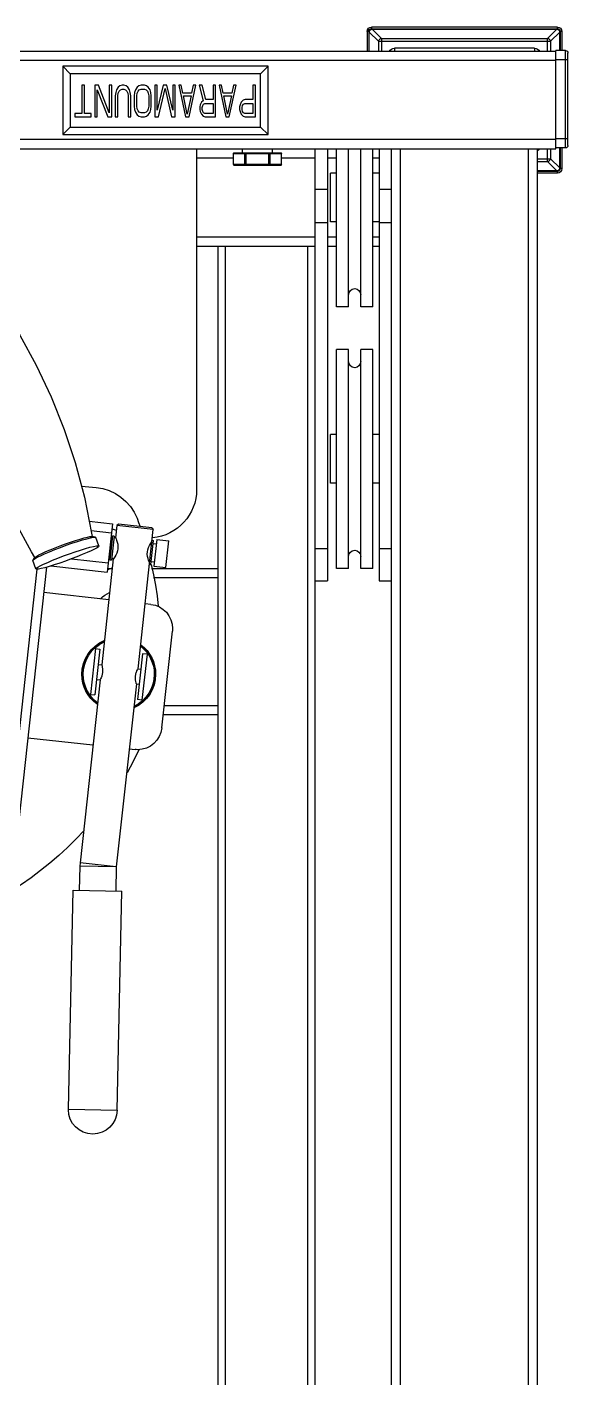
# Model space of a CAD drawing. Header units: millimetres. Extents: x 29224 to 62779, y 35576 to 54938.
# Drawn here: x 42888 to 43145, y 47737 to 48381 of the extents above; entities that cross this region are included whole.
import ezdxf

# ---------------------------------------------------------------- set-up
doc = ezdxf.new("R2010")
doc.units = ezdxf.units.MM

# ---------------------------------------------------------------- blocks, each defined once
blk = doc.blocks.new('A$C09155A46')
for points in [[(551.91, 1130.76), (552.04, 1131.44), (552.42, 1131.99), (552.97, 1132.36), (553.65, 1132.5)], [(552.59, 1130.76), (552.67, 1131.18), (552.9, 1131.51), (553.24, 1131.74), (553.65, 1131.82)], [(627.47, 1132.5), (553.65, 1132.5)], [(553.65, 1132.5), (553.65, 1131.82)], [(553.65, 1131.82), (627.47, 1131.82)], [(627.47, 1132.5), (628.15, 1132.36), (628.7, 1131.99), (629.06, 1131.44), (629.2, 1130.76)], [(627.47, 1131.82), (627.47, 1132.5)], [(627.47, 1131.82), (627.88, 1131.74), (628.21, 1131.51), (628.44, 1131.18), (628.52, 1130.76)], [(552.59, 1130.76), (551.91, 1130.76)], [(551.91, 1130.76), (551.91, 1122.84)], [(552.59, 1130.76), (552.59, 1122.84)], [(552.78, 1130.5), (552.83, 1130.86), (552.99, 1131.17), (553.24, 1131.42), (553.55, 1131.58), (553.91, 1131.64)], [(552.78, 1130.5), (556.45, 1126.82)], [(552.78, 1122.84), (552.78, 1130.5)], [(553.91, 1131.64), (627.21, 1131.64)], [(553.91, 1131.64), (557.59, 1127.96)], [(556.45, 1126.82), (556.54, 1127.16), (556.71, 1127.45), (556.96, 1127.7), (557.26, 1127.88), (557.59, 1127.96)], [(556.45, 1126.82), (624.66, 1126.82)], [(556.45, 1126.82), (556.45, 1122.84)], [(557.59, 1127.96), (623.52, 1127.96)], [(557.59, 1127.96), (557.59, 1122.84)], [(627.21, 1131.64), (623.52, 1127.96)], [(623.52, 1127.96), (623.69, 1127.93), (623.86, 1127.88), (624, 1127.8), (624.16, 1127.7), (624.29, 1127.59), (624.41, 1127.45), (624.5, 1127.31), (624.58, 1127.16), (624.63, 1126.99), (624.66, 1126.82)], [(623.52, 1122.84), (623.52, 1127.96)], [(628.34, 1130.5), (624.66, 1126.82)], [(624.66, 1126.82), (624.66, 1122.84)], [(627.21, 1131.64), (627.57, 1131.58), (627.89, 1131.42), (628.12, 1131.17), (628.28, 1130.86), (628.34, 1130.5)], [(628.34, 1123.13), (628.34, 1130.5)], [(629.2, 1130.76), (628.52, 1130.76)], [(628.52, 1130.76), (628.52, 1123.13)], [(629.2, 1130.76), (629.2, 1123.13)], [(626.79, 1122.84), (329.69, 1122.84)], [(560.68, 1122.84), (561.07, 1123.34), (561.57, 1123.73), (562.15, 1123.97), (562.78, 1124.05)], [(618.33, 1124.05), (562.78, 1124.05)], [(562.78, 1124.05), (562.78, 1122.84)], [(618.33, 1124.05), (618.96, 1123.97), (619.54, 1123.73), (620.04, 1123.34), (620.42, 1122.84)], [(618.33, 1124.05), (618.33, 1122.84)], [(626.79, 1084.19), (626.79, 1123.13)], [(630.66, 1123.13), (626.79, 1123.13)], [(630.66, 1084.48), (630.66, 1123.13)], [(630.66, 1123.13), (631.03, 1123.06), (631.34, 1122.85), (631.55, 1122.54), (631.62, 1122.16)], [(631.62, 1085.45), (631.62, 1122.16)], [(626.79, 1119.21), (329.69, 1119.21)], [(512.61, 1116.94), (431.14, 1116.94)], [(431.14, 1116.94), (431.14, 1089.78)], [(434.16, 1113.92), (431.14, 1116.94)], [(509.59, 1113.92), (512.61, 1116.94)], [(512.61, 1089.78), (512.61, 1116.94)], [(631.62, 1119.51), (626.79, 1119.51)], [(509.59, 1113.92), (434.16, 1113.92)], [(434.16, 1113.92), (434.16, 1092.79)], [(509.59, 1092.79), (509.59, 1113.92)], [(439.76, 1109.4), (438.74, 1109.4)], [(438.74, 1109.4), (438.74, 1098.17)], [(439.76, 1098.17), (439.76, 1109.4)], [(445.37, 1109.4), (443.85, 1109.4)], [(443.85, 1109.4), (443.85, 1096.84)], [(444.86, 1107.53), (449.11, 1096.84)], [(444.86, 1096.84), (444.86, 1107.53)], [(449.63, 1098.44), (445.37, 1109.4)], [(450.65, 1109.4), (449.63, 1109.4)], [(449.63, 1109.4), (449.63, 1098.44)], [(450.65, 1096.84), (450.65, 1109.4)], [(452.18, 1106.46), (452.01, 1105.12)], [(452.01, 1105.12), (452.01, 1096.84)], [(452.52, 1107.53), (452.18, 1106.46)], [(453.2, 1108.59), (452.52, 1107.53)], [(453.03, 1105.12), (453.2, 1106.19)], [(453.03, 1096.84), (453.03, 1105.12)], [(453.87, 1109.13), (453.2, 1108.59)], [(453.2, 1106.19), (453.54, 1106.99)], [(453.54, 1106.99), (454.04, 1107.53)], [(454.73, 1109.4), (453.87, 1109.13)], [(454.04, 1107.53), (454.73, 1107.79)], [(455.41, 1109.4), (454.73, 1109.4)], [(454.73, 1107.79), (455.41, 1107.79)], [(456.26, 1109.13), (455.41, 1109.4)], [(455.41, 1107.79), (456.09, 1107.53)], [(456.09, 1107.53), (456.6, 1106.99)], [(456.93, 1108.59), (456.26, 1109.13)], [(456.6, 1106.99), (456.93, 1106.19)], [(457.62, 1107.53), (456.93, 1108.59)], [(456.93, 1106.19), (457.1, 1105.12)], [(457.1, 1105.12), (457.1, 1096.84)], [(457.96, 1106.46), (457.62, 1107.53)], [(458.13, 1105.12), (457.96, 1106.46)], [(458.13, 1096.84), (458.13, 1105.12)], [(459.66, 1106.46), (459.49, 1105.12)], [(459.49, 1105.12), (459.49, 1101.11)], [(460.01, 1107.53), (459.66, 1106.46)], [(460.68, 1108.59), (460.01, 1107.53)], [(460.51, 1105.12), (460.68, 1106.19)], [(460.51, 1101.11), (460.51, 1105.12)], [(461.36, 1109.13), (460.68, 1108.59)], [(460.68, 1106.19), (461.02, 1106.99)], [(461.02, 1106.99), (461.53, 1107.53)], [(462.21, 1109.4), (461.36, 1109.13)], [(461.53, 1107.53), (462.21, 1107.79)], [(463.57, 1109.4), (462.21, 1109.4)], [(462.21, 1107.79), (463.57, 1107.79)], [(464.42, 1109.13), (463.57, 1109.4)], [(463.57, 1107.79), (464.25, 1107.53)], [(464.25, 1107.53), (464.76, 1106.99)], [(465.1, 1108.59), (464.42, 1109.13)], [(464.76, 1106.99), (465.1, 1106.19)], [(465.79, 1107.53), (465.1, 1108.59)], [(465.1, 1106.19), (465.28, 1105.12)], [(465.28, 1105.12), (465.28, 1101.11)], [(466.13, 1106.46), (465.79, 1107.53)], [(466.3, 1105.12), (466.13, 1106.46)], [(466.3, 1101.11), (466.3, 1105.12)], [(468.68, 1109.4), (467.65, 1109.4)], [(467.65, 1109.4), (467.65, 1096.84)], [(468.68, 1099.51), (468.68, 1109.4)], [(471.06, 1109.4), (468.68, 1099.51)], [(469.19, 1096.84), (471.74, 1108.06)], [(472.42, 1109.4), (471.06, 1109.4)], [(471.74, 1108.06), (474.29, 1096.84)], [(474.8, 1099.51), (472.42, 1109.4)], [(475.83, 1109.4), (474.8, 1109.4)], [(474.8, 1109.4), (474.8, 1099.51)], [(475.83, 1096.84), (475.83, 1109.4)], [(478.2, 1109.4), (477.18, 1109.4)], [(477.18, 1109.4), (479.9, 1096.84)], [(478.87, 1106.19), (478.2, 1109.4)], [(482.29, 1106.19), (478.87, 1106.19)], [(479.06, 1105.12), (482.1, 1105.12)], [(480.58, 1097.9), (479.06, 1105.12)], [(482.1, 1105.12), (480.58, 1097.9)], [(481.26, 1096.84), (483.98, 1109.4)], [(482.96, 1109.4), (482.29, 1106.19)], [(483.98, 1109.4), (482.96, 1109.4)], [(486.53, 1109.4), (485.35, 1109.4)], [(485.35, 1109.4), (486.87, 1103.25)], [(487.9, 1103.78), (486.53, 1109.4)], [(491.8, 1109.4), (490.79, 1109.4)], [(490.79, 1109.4), (490.79, 1103.78)], [(491.8, 1096.84), (491.8, 1109.4)], [(494.19, 1109.4), (493.17, 1109.4)], [(493.17, 1109.4), (495.89, 1096.84)], [(494.86, 1106.19), (494.19, 1109.4)], [(498.28, 1106.19), (494.86, 1106.19)], [(495.05, 1105.12), (498.09, 1105.12)], [(496.57, 1097.9), (495.05, 1105.12)], [(498.09, 1105.12), (496.57, 1097.9)], [(497.25, 1096.84), (499.97, 1109.4)], [(498.95, 1109.4), (498.28, 1106.19)], [(499.97, 1109.4), (498.95, 1109.4)], [(507.62, 1109.4), (506.61, 1109.4)], [(506.61, 1109.4), (506.61, 1103.78)], [(507.62, 1096.84), (507.62, 1109.4)], [(459.49, 1101.11), (459.66, 1099.78)], [(459.66, 1099.78), (460.01, 1098.71)], [(460.68, 1100.04), (460.51, 1101.11)], [(461.02, 1099.24), (460.68, 1100.04)], [(465.1, 1100.04), (464.76, 1099.24)], [(465.28, 1101.11), (465.1, 1100.04)], [(465.79, 1098.71), (466.13, 1099.78)], [(466.13, 1099.78), (466.3, 1101.11)], [(485.68, 1101.65), (485.51, 1100.85)], [(485.51, 1100.85), (485.51, 1099.78)], [(485.51, 1099.78), (485.68, 1098.97)], [(486.19, 1102.72), (485.68, 1101.65)], [(486.87, 1103.25), (486.19, 1102.72)], [(486.53, 1100.58), (486.7, 1101.38)], [(486.53, 1099.78), (486.53, 1100.58)], [(486.7, 1098.97), (486.53, 1099.78)], [(486.7, 1101.38), (487.05, 1101.92)], [(487.05, 1101.92), (487.56, 1102.18)], [(487.56, 1102.18), (490.79, 1102.18)], [(490.79, 1103.78), (487.9, 1103.78)], [(490.79, 1102.18), (490.79, 1098.17)], [(501.5, 1101.65), (501.33, 1100.85)], [(501.33, 1100.85), (501.33, 1099.78)], [(501.33, 1099.78), (501.5, 1098.97)], [(502.01, 1102.72), (501.5, 1101.65)], [(502.69, 1103.52), (502.01, 1102.72)], [(502.35, 1100.58), (502.52, 1101.38)], [(502.35, 1099.78), (502.35, 1100.58)], [(502.52, 1098.97), (502.35, 1099.78)], [(502.52, 1101.38), (502.86, 1101.92)], [(503.54, 1103.78), (502.69, 1103.52)], [(502.86, 1101.92), (503.38, 1102.18)], [(503.38, 1102.18), (506.61, 1102.18)], [(506.61, 1103.78), (503.54, 1103.78)], [(506.61, 1102.18), (506.61, 1098.17)], [(438.74, 1098.17), (436.02, 1098.17)], [(436.02, 1098.17), (436.02, 1096.84)], [(436.02, 1096.84), (442.48, 1096.84)], [(442.48, 1098.17), (439.76, 1098.17)], [(442.48, 1096.84), (442.48, 1098.17)], [(443.85, 1096.84), (444.86, 1096.84)], [(449.11, 1096.84), (450.65, 1096.84)], [(452.01, 1096.84), (453.03, 1096.84)], [(457.1, 1096.84), (458.13, 1096.84)], [(460.01, 1098.71), (460.68, 1097.64)], [(460.68, 1097.64), (461.36, 1097.1)], [(461.53, 1098.71), (461.02, 1099.24)], [(461.36, 1097.1), (462.21, 1096.84)], [(462.21, 1098.44), (461.53, 1098.71)], [(463.57, 1098.44), (462.21, 1098.44)], [(462.21, 1096.84), (463.57, 1096.84)], [(464.25, 1098.71), (463.57, 1098.44)], [(463.57, 1096.84), (464.42, 1097.1)], [(464.76, 1099.24), (464.25, 1098.71)], [(464.42, 1097.1), (465.1, 1097.64)], [(465.1, 1097.64), (465.79, 1098.71)], [(467.65, 1096.84), (469.19, 1096.84)], [(474.29, 1096.84), (475.83, 1096.84)], [(479.9, 1096.84), (481.26, 1096.84)], [(485.68, 1098.97), (486.19, 1097.9)], [(486.19, 1097.9), (486.87, 1097.1)], [(487.05, 1098.44), (486.7, 1098.97)], [(486.87, 1097.1), (487.73, 1096.84)], [(487.56, 1098.17), (487.05, 1098.44)], [(490.79, 1098.17), (487.56, 1098.17)], [(487.73, 1096.84), (491.8, 1096.84)], [(495.89, 1096.84), (497.25, 1096.84)], [(501.5, 1098.97), (502.01, 1097.9)], [(502.01, 1097.9), (502.69, 1097.1)], [(502.86, 1098.44), (502.52, 1098.97)], [(502.69, 1097.1), (503.54, 1096.84)], [(503.38, 1098.17), (502.86, 1098.44)], [(506.61, 1098.17), (503.38, 1098.17)], [(503.54, 1096.84), (507.62, 1096.84)], [(434.16, 1092.79), (431.14, 1089.78)], [(431.14, 1089.78), (512.61, 1089.78)], [(434.16, 1092.79), (509.59, 1092.79)], [(509.59, 1092.79), (512.61, 1089.78)], [(626.79, 1087.83), (329.69, 1087.83)], [(329.69, 1084.19), (626.79, 1084.19)], [(484.28, 1084.19), (484.28, 948.93)], [(502.49, 1082.55), (502.49, 1084.19)], [(514.38, 1082.55), (514.38, 1084.19)], [(531.37, 186.86), (531.37, 1084.19)], [(536.22, 1084.19), (536.22, 912.7)], [(539.73, 1021.39), (539.73, 1084.19)], [(544.56, 1021.39), (544.56, 1084.19)], [(549.39, 1021.39), (549.39, 1084.19)], [(554.23, 1021.39), (554.23, 1084.19)], [(556.74, 1084.19), (556.74, 912.7)], [(561.57, 191.19), (561.57, 1084.19)], [(565.2, 195.34), (565.2, 1084.19)], [(615.91, 196.15), (615.91, 1084.19)], [(619.54, 195.56), (619.54, 1084.19)], [(620.42, 1084.19), (620.04, 1083.69), (619.54, 1083.31)], [(623.52, 1079.08), (623.52, 1084.19)], [(624.66, 1084.19), (624.66, 1080.21)], [(631.62, 1088.11), (626.79, 1088.11)], [(630.66, 1084.48), (626.79, 1084.48)], [(628.34, 1076.54), (628.34, 1084.48)], [(628.52, 1084.48), (628.52, 1076.27)], [(629.2, 1084.48), (629.2, 1076.27)], [(631.62, 1085.45), (631.55, 1085.07), (631.34, 1084.76), (631.03, 1084.56), (630.66, 1084.48)], [(484.28, 1080.57), (498.77, 1080.57)], [(499.06, 1082.55), (498.77, 1082.26)], [(498.77, 1082.26), (498.77, 1078.01)], [(498.85, 1082.26), (499.1, 1082.55)], [(498.85, 1082.26), (518.01, 1082.26)], [(499.1, 1082.55), (517.77, 1082.55)], [(503.64, 1082.55), (503.39, 1082.26)], [(503.39, 1078.01), (503.39, 1082.26)], [(503.89, 1077.72), (503.89, 1082.55)], [(512.96, 1077.72), (512.96, 1082.55)], [(513.5, 1082.26), (513.25, 1082.55)], [(513.5, 1078.01), (513.5, 1082.26)], [(517.77, 1082.55), (518.01, 1082.26)], [(517.81, 1082.55), (518.11, 1082.26)], [(518.01, 1078.01), (518.01, 1082.26)], [(518.11, 1080.57), (531.37, 1080.57)], [(536.22, 1080.57), (539.73, 1080.57)], [(554.23, 1080.57), (556.74, 1080.57)], [(619.54, 1080.21), (624.66, 1080.21)], [(619.54, 1079.08), (623.52, 1079.08)], [(624.58, 1079.88), (624.41, 1079.58), (624.16, 1079.34), (623.86, 1079.16), (623.52, 1079.08)], [(623.52, 1079.08), (627.21, 1075.4)], [(624.58, 1079.88), (624.66, 1080.21)], [(624.66, 1080.21), (628.34, 1076.54)], [(498.77, 1078.01), (499.06, 1077.72)], [(498.85, 1078.01), (518.01, 1078.01)], [(498.85, 1078.01), (499.1, 1077.72)], [(499.1, 1077.72), (517.77, 1077.72)], [(503.64, 1077.72), (503.39, 1078.01)], [(513.5, 1078.01), (513.25, 1077.72)], [(517.77, 1077.72), (518.01, 1078.01)], [(518.07, 1077.97), (517.81, 1077.72)], [(537.42, 1055.21), (537.42, 1074.53)], [(539.73, 1074.53), (537.42, 1074.53)], [(556.74, 1074.53), (554.23, 1074.53)], [(627.21, 1075.4), (619.54, 1075.4)], [(619.54, 1075.21), (627.47, 1075.21)], [(627.47, 1074.53), (619.54, 1074.53)], [(628.34, 1076.54), (628.28, 1076.17), (628.12, 1075.86), (627.89, 1075.61), (627.57, 1075.46), (627.21, 1075.4)], [(628.52, 1076.27), (628.44, 1075.86), (628.21, 1075.52), (627.88, 1075.29), (627.47, 1075.21)], [(629.2, 1076.27), (629.06, 1075.59), (628.7, 1075.04), (628.15, 1074.67), (627.47, 1074.53)], [(627.47, 1074.53), (627.47, 1075.21)], [(629.2, 1076.27), (628.52, 1076.27)], [(531.37, 1068.15), (536.22, 1068.15)], [(556.74, 1068.15), (561.57, 1068.15)], [(531.37, 1054.94), (536.22, 1054.94)], [(539.73, 1055.21), (537.42, 1055.21)], [(556.74, 1055.21), (554.23, 1055.21)], [(556.74, 1054.94), (561.57, 1054.94)], [(484.28, 1049.17), (531.37, 1049.17)], [(536.22, 1049.17), (539.73, 1049.17)], [(554.23, 1049.17), (556.74, 1049.17)], [(484.28, 1045.55), (531.37, 1045.55)], [(492.74, 1045.55), (492.74, 195.34)], [(495.75, 195.34), (495.75, 1045.55)], [(528.37, 195.34), (528.37, 1045.55)], [(536.22, 1045.55), (539.73, 1045.55)], [(554.23, 1045.55), (556.74, 1045.55)], [(544.56, 1026.22), (544.75, 1027.17), (545.27, 1027.93), (546.04, 1028.45), (546.99, 1028.64), (547.92, 1028.45), (548.69, 1027.93), (549.2, 1027.17), (549.39, 1026.22)], [(544.56, 1021.39), (539.73, 1021.39)], [(554.23, 1021.39), (549.39, 1021.39)], [(412.79, 1012.44), (414.16, 1010.13), (420.65, 998.27)], [(539.73, 917.53), (539.73, 1004.49)], [(544.56, 1004.49), (539.73, 1004.49)], [(544.56, 917.53), (544.56, 1004.49)], [(549.39, 917.53), (549.39, 1004.49)], [(554.23, 1004.49), (549.39, 1004.49)], [(554.23, 917.53), (554.23, 1004.49)], [(420.65, 998.27), (426.61, 985.64), (431.78, 972.72)], [(549.39, 999.66), (549.2, 998.72), (548.69, 997.95), (547.92, 997.43), (546.99, 997.24), (546.04, 997.43), (545.27, 997.95), (544.75, 998.72), (544.56, 999.66)], [(431.78, 972.72), (436.14, 959.56), (439.79, 945.82), (442.62, 931.61), (442.85, 930.24)], [(537.42, 951.35), (537.42, 970.67)], [(539.73, 970.67), (537.42, 970.67)], [(556.74, 970.67), (554.23, 970.67)], [(420.12, 921.93), (418.81, 924.14), (412.31, 936), (406.36, 948.62), (401.19, 961.55)], [(438.61, 950.24), (444.37, 949.72)], [(444.37, 949.71), (447.06, 949.28), (449.63, 948.48), (452.03, 947.35), (454.25, 945.91), (456.25, 944.17), (458.01, 942.17), (459.47, 939.93), (460.63, 937.46)], [(539.73, 951.35), (537.42, 951.35)], [(556.74, 951.35), (554.23, 951.35)], [(484.28, 948.93), (484.19, 947.08), (483.93, 945.28), (483.51, 943.53), (482.94, 941.85), (482.21, 940.24), (481.35, 938.71), (480.36, 937.27), (479.24, 935.92), (478.01, 934.68), (476.66, 933.56), (475.22, 932.56), (473.68, 931.69), (472.06, 930.96), (470.36, 930.38), (468.59, 929.95), (466.75, 929.7)], [(441.67, 936.34), (450.93, 935.33)], [(450.93, 935.33), (448.83, 916.12)], [(450.71, 933.26), (451.62, 933.07), (452.49, 932.77)], [(452.68, 934.56), (452.14, 929.73)], [(453.31, 935.07), (452.68, 934.56)], [(467.08, 932.98), (452.68, 934.56)], [(466.57, 933.62), (453.31, 935.07)], [(460.63, 937.46), (461.26, 935.83), (461.86, 934.19)], [(466.57, 933.62), (467.08, 932.98)], [(419.36, 920.92), (419.43, 921.01), (419.99, 921.42), (420.96, 921.97), (422.3, 922.62), (423.95, 923.37), (425.88, 924.19), (427.99, 925.04), (430.24, 925.9), (432.55, 926.75), (434.83, 927.53), (437, 928.25), (438.99, 928.87), (440.74, 929.36), (442.18, 929.72), (443.28, 929.92), (443.97, 929.98), (444.08, 929.96)], [(420.23, 922.01), (420.31, 922.08), (420.83, 922.46), (421.7, 922.95), (422.91, 923.54), (424.41, 924.23), (426.17, 924.97), (428.09, 925.74), (430.14, 926.52), (432.23, 927.29), (434.29, 928.01), (436.27, 928.66), (438.09, 929.22), (439.68, 929.68), (440.98, 929.99), (441.97, 930.18), (442.61, 930.23), (442.72, 930.22)], [(442.42, 932.6), (450.54, 931.72)], [(444.08, 929.96), (442.72, 930.22)], [(444.24, 929.86), (444.08, 929.96)], [(445.49, 926.47), (444.24, 929.86)], [(449.94, 920.86), (451, 930.46)], [(450.28, 929.33), (450.87, 929.26)], [(450.91, 929.61), (450.31, 929.61)], [(451.61, 930.4), (450.57, 920.8)], [(451.61, 930.4), (451, 930.46)], [(452.14, 929.71), (451.54, 929.77)], [(452.16, 929.71), (452.18, 929.62)], [(452.18, 929.62), (452.33, 929.28)], [(452.33, 929.28), (452.53, 928.75)], [(452.53, 928.75), (452.77, 928.03), (452.96, 927.2), (453.07, 926.28)], [(461.02, 877.74), (467.08, 932.98)], [(466.17, 919.08), (467.21, 928.69)], [(466.27, 927.76), (466.48, 928.06)], [(466.61, 928.76), (467.21, 928.69)], [(468.46, 929.04), (467.31, 918.48)], [(468.46, 929.04), (473.26, 928.51)], [(472.1, 917.95), (473.26, 928.51)], [(420.53, 917.35), (420.67, 917.62), (421.23, 918.03), (422.21, 918.58), (423.54, 919.23), (425.19, 919.98), (427.1, 920.8), (429.24, 921.65), (431.48, 922.51), (433.78, 923.35), (436.06, 924.14), (438.24, 924.86), (440.23, 925.48), (441.97, 925.97), (443.42, 926.33), (444.51, 926.53), (445.2, 926.58), (445.49, 926.47)], [(445.49, 926.47), (445.35, 926.2), (444.77, 925.8), (443.81, 925.25), (442.48, 924.6), (440.83, 923.84), (438.9, 923.03), (436.78, 922.18), (434.53, 921.32), (432.23, 920.48), (429.95, 919.68), (427.78, 918.97), (425.79, 918.35), (424.03, 917.85), (422.6, 917.5), (421.5, 917.29), (420.81, 917.25), (420.53, 917.35)], [(453.03, 925.38), (452.86, 924.49), (452.57, 923.63), (452.21, 922.85), (451.82, 922.21)], [(453.07, 926.28), (453.03, 925.38)], [(465.23, 920.73), (465.01, 921.45), (464.81, 922.28), (464.71, 923.2), (464.73, 924.1)], [(464.73, 924.1), (464.9, 924.98), (465.2, 925.85), (465.57, 926.63)], [(465.57, 926.63), (465.96, 927.28)], [(465.96, 927.28), (466.27, 927.76)], [(467.08, 927.49), (468.28, 927.36)], [(531.37, 925.42), (536.22, 925.42)], [(544.56, 922.36), (544.75, 923.3), (545.27, 924.07), (546.04, 924.59), (546.99, 924.78), (547.92, 924.59), (548.69, 924.07), (549.2, 923.3), (549.39, 922.36)], [(556.74, 925.42), (561.57, 925.42)], [(424.75, 918.05), (368.48, 404.3)], [(397.42, 701.86), (421.01, 917.26)], [(419.36, 920.92), (419.29, 920.74)], [(420.53, 917.35), (419.29, 920.74)], [(419.36, 920.92), (420.23, 922.01)], [(426.49, 918.57), (448.83, 916.12)], [(434.59, 921.34), (449.23, 919.73)], [(451.22, 921.33), (446.62, 879.32)], [(449.62, 917.25), (449.28, 917.16), (448.95, 917.07)], [(448.99, 917.53), (450.49, 917.53)], [(449.5, 922.12), (450.07, 922.06)], [(450.81, 917.64), (449.62, 917.25)], [(450.57, 920.8), (449.94, 920.86)], [(451.22, 921.36), (450.63, 921.42)], [(451.3, 921.43), (451.23, 921.35)], [(451.5, 921.72), (451.3, 921.43)], [(451.82, 922.2), (451.5, 921.72)], [(465.44, 920.2), (465.23, 920.73)], [(465.58, 919.86), (465.44, 920.2)], [(465.57, 919.15), (466.17, 919.08)], [(466.3, 920.29), (467.49, 920.16)], [(466.3, 919.12), (467.18, 915.01), (467.93, 910.88), (468.56, 906.73), (469.06, 902.56)], [(466.44, 917.53), (492.74, 917.53)], [(467.31, 918.48), (472.1, 917.95)], [(544.56, 917.53), (539.73, 917.53)], [(554.23, 917.53), (549.39, 917.53)], [(467.16, 913.91), (492.74, 913.91)], [(531.37, 912.7), (536.22, 912.7)], [(556.74, 912.7), (561.57, 912.7)], [(449.45, 905.12), (423.64, 907.95)], [(446.19, 905.48), (446.95, 906.27), (447.8, 906.96), (448.74, 907.51), (449.75, 907.94)], [(449.75, 907.94), (449.75, 907.94)], [(466.14, 903.3), (463.85, 903.54)], [(466.14, 903.3), (467.92, 902.93), (469.55, 902.26), (471.01, 901.32), (472.28, 900.14), (473.31, 898.75), (474.09, 897.19), (474.58, 895.49), (474.75, 893.69), (474.74, 893.16), (474.69, 892.64)], [(470.49, 854.22), (474.69, 892.64)], [(444.88, 863.62), (443.51, 864.73), (442.29, 865.98), (441.24, 867.35), (440.36, 868.83), (439.67, 870.41), (439.16, 872.06), (438.85, 873.78), (438.74, 875.53), (438.91, 877.71), (439.38, 879.79), (440.14, 881.77), (441.18, 883.61), (442.46, 885.28), (443.98, 886.76), (445.72, 888.01), (447.65, 889)], [(444.89, 863.78), (443.55, 864.88), (442.36, 866.11), (441.34, 867.47), (440.48, 868.93), (439.79, 870.49), (439.3, 872.12), (438.99, 873.8), (438.89, 875.53), (439.04, 877.67), (439.51, 879.73), (440.25, 881.68), (441.27, 883.5), (442.53, 885.15), (444.03, 886.61), (445.74, 887.85), (447.64, 888.84)], [(444.94, 864.23), (443.67, 865.29), (442.55, 866.49), (441.58, 867.8), (440.77, 869.21), (440.13, 870.7), (439.66, 872.26), (439.37, 873.88), (439.28, 875.53), (439.43, 877.59), (439.87, 879.57), (440.57, 881.44), (441.54, 883.19), (442.74, 884.79), (444.16, 886.21), (445.79, 887.42), (447.6, 888.4)], [(444.13, 885.77), (442.13, 867.54)], [(445.93, 885.57), (443.94, 867.34)], [(444.13, 885.77), (445.93, 885.57)], [(462.09, 887.29), (463.41, 886.18), (464.59, 884.94), (465.6, 883.58), (466.45, 882.12), (467.12, 880.56), (467.61, 878.94), (467.91, 877.26), (468.01, 875.53), (467.86, 873.4), (467.4, 871.34), (466.66, 869.38), (465.66, 867.56), (464.4, 865.9), (462.92, 864.43), (461.23, 863.18), (459.34, 862.16)], [(462.08, 887.12), (463.37, 886.03), (464.52, 884.8), (465.51, 883.46), (466.34, 882.01), (467, 880.48), (467.48, 878.88), (467.77, 877.23), (467.87, 875.53), (467.72, 873.43), (467.27, 871.4), (466.54, 869.48), (465.56, 867.68), (464.33, 866.04), (462.87, 864.59), (461.21, 863.34), (459.36, 862.33)], [(462.03, 886.68), (463.25, 885.61), (464.33, 884.43), (465.26, 883.13), (466.04, 881.74), (466.66, 880.27), (467.11, 878.74), (467.39, 877.16), (467.48, 875.53), (467.34, 873.52), (466.91, 871.57), (466.23, 869.71), (465.29, 867.98), (464.13, 866.4), (462.75, 864.98), (461.16, 863.77), (459.39, 862.77)], [(462.78, 883.72), (460.79, 865.5)], [(464.59, 883.53), (462.59, 865.3)], [(464.59, 883.53), (462.78, 883.72)], [(445.27, 879.46), (446.62, 879.31)], [(446.62, 874.77), (446.39, 874.15)], [(446.62, 879.31), (446.65, 879.21)], [(446.65, 874.86), (446.62, 874.77)], [(446.95, 876.24), (446.65, 874.86)], [(446.66, 879.15), (446.74, 878.89)], [(446.74, 878.89), (446.84, 878.39)], [(446.84, 878.39), (446.95, 877.74)], [(446.95, 877.74), (446.95, 876.24)], [(460.05, 874.81), (460.35, 876.18)], [(460.05, 873.3), (460.05, 874.81)], [(460.35, 876.18), (460.37, 876.27)], [(460.37, 876.27), (460.61, 876.88)], [(460.61, 876.88), (460.83, 877.35)], [(460.83, 877.35), (460.96, 877.62)], [(460.97, 877.64), (461.02, 877.74)], [(461.02, 877.74), (462.12, 877.62)], [(445.96, 873.3), (438.01, 800.68)], [(444.6, 873.46), (445.96, 873.31)], [(446.01, 873.4), (445.97, 873.31)], [(446.17, 873.69), (446.04, 873.42)], [(446.39, 874.15), (446.17, 873.69)], [(460.37, 871.73), (452.42, 799.1)], [(460.14, 872.65), (460.05, 873.3)], [(460.25, 872.15), (460.14, 872.65)], [(460.32, 871.89), (460.25, 872.15)], [(460.37, 871.73), (460.33, 871.83)], [(460.37, 871.73), (461.45, 871.62)], [(442.13, 867.54), (443.94, 867.34)], [(462.59, 865.3), (460.79, 865.5)], [(459.34, 862.17), (459.34, 862.16)], [(459.41, 862.78), (459.39, 862.77)], [(471.07, 859.56), (492.74, 859.56)], [(471.47, 863.19), (492.74, 863.19)], [(470.49, 854.22), (470.12, 852.44), (469.45, 850.81), (468.51, 849.34), (467.33, 848.08), (465.94, 847.05), (464.38, 846.27), (462.68, 845.78), (460.88, 845.61), (460.35, 845.63), (459.83, 845.67)], [(417.33, 850.33), (443.13, 847.5)], [(461.31, 845.57), (459.11, 840.94), (456.66, 836.43)], [(457.55, 845.92), (459.83, 845.67)], [(439.6, 813.53), (436.37, 810.12), (433.02, 806.81), (429.57, 803.62), (426.01, 800.55), (422.36, 797.6), (418.61, 794.76), (414.77, 792.06), (410.84, 789.47)], [(437.92, 799.42), (437.72, 789.75)], [(438.01, 800.68), (437.92, 799.42)], [(452.42, 799.1), (437.92, 799.42)], [(452.42, 799.1), (438.01, 800.68)], [(452.42, 799.1), (452.21, 789.44)], [(433.41, 702.88), (435.29, 789.81)], [(435.29, 789.81), (454.62, 789.39)], [(452.73, 702.46), (454.62, 789.39)], [(452.72, 702.46), (452.49, 700.54), (451.9, 698.76), (451, 697.16), (449.82, 695.76), (448.4, 694.61), (446.77, 693.74), (444.98, 693.19), (443.07, 693), (441.12, 693.2), (439.3, 693.76), (437.66, 694.65), (436.23, 695.83), (435.05, 697.26), (434.16, 698.9), (433.6, 700.72), (433.41, 702.66), (433.41, 702.77), (433.41, 702.88)], [(433.41, 702.88), (452.73, 702.46)]]:
    blk.add_lwpolyline(points)

msp = doc.modelspace()

# ---------------------------------------------------------------- block references
at = {"xscale": 1.2, "yscale": 1.2, "zscale": 1.2}
msp.add_blockref('A$C09155A46', (42387.53, 47021.81), dxfattribs=at)

doc.saveas('drawing.dxf')
